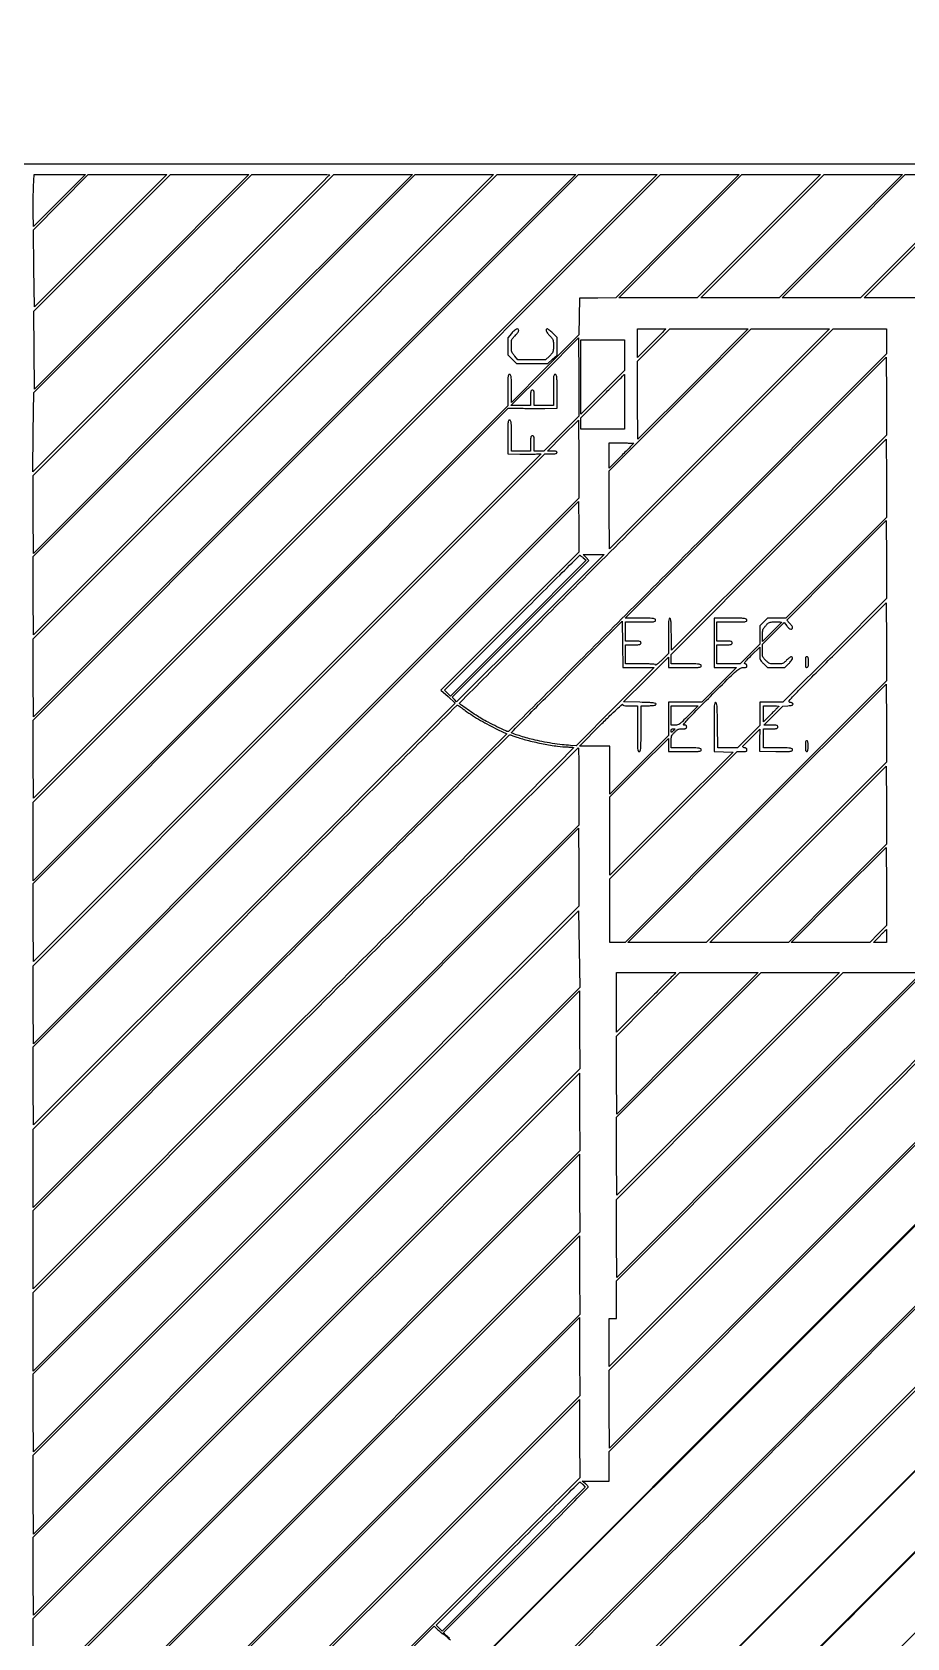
# Model space of a CAD drawing. Extents: x 0 to 1066, y 0 to 761.
# Drawn here: x 577.4 to 658.5, y 612.6 to 761.4 of the extents above; entities that cross this region are included whole.
import ezdxf

# ---------------------------------------------------------------- set-up
doc = ezdxf.new("R2010")
doc.units = 0
doc.header["$MEASUREMENT"] = 0

msp = doc.modelspace()

# ---------------------------------------------------------------- linework, layer by layer
for points in [[(618.832682, 610.532665, -0.000001), (610.902827, 602.586282, -0.000162)], [(183.390323, 95.266879, 0.000001), (192.989143, 95.254457, 0.000118)], [(624.844371, 608.643326, -0.000011), (633.372584, 617.213978, -0.000438), (643.588757, 627.462555, -0.000177), (657.557435, 641.441135), (690.378218, 674.262), (694.016024, 674.262), (697.65383, 674.262), (659.372504, 635.980604), (621.091178, 597.699208)], [(616.0586, 612.579707, -0.04187), (615.713392, 612.890456), (615.514096, 613.102597), (622.215248, 619.804147, 0.000695), (624.784626, 622.380829, 0.001146), (626.947937, 624.566321, 0.000075), (628.888051, 626.535926, 0.196914), (628.9164, 626.605117, 0.154274), (628.900138, 626.656567, 0.025906), (628.835633, 626.738986, 0.026246), (628.746726, 626.830978, 0.020631), (628.64145, 626.92123), (628.3665, 627.137924), (629.61435, 627.138862), (630.8622, 627.1398), (630.8622, 628.51449), (630.8622, 629.889179), (653.04849, 652.07559), (675.234779, 674.262), (678.914926, 674.262), (682.595072, 674.262), (650.778524, 642.445452), (618.961976, 610.628904)], [(586.022637, 585.049737), (614.65808, 613.685274), (615.001292, 613.348437, 0.010476), (615.1384, 613.219403, 0.014712), (615.266413, 613.110546, 0.010913), (615.376112, 613.026553, 0.159233), (615.421875, 613.0116, -0.144246), (615.465553, 612.998731, -0.015914), (615.552254, 612.938796, -0.018367), (615.65268, 612.858674, -0.01388), (615.757072, 612.763756, 0.029728), (616.17561, 612.406753, 0.006057)]]:
    msp.add_lwpolyline(points, format="xyb")
for points in [[(409.06215, 749.15415), (40.8618, 749.132981), (40.8618, 380.65769), (40.8618, 12.1824), (501.2973, 12.1824), (961.7328, 12.1824), (961.7328, 380.646631), (961.7328, 749.110861), (961.41555, 749.1633, 0.040886), (961.153339, 749.184871, 0.000002), (934.190609, 749.194398, 0.000089), (904.448031, 749.199508, 0.000054), (869.1804, 749.195529, -0.000029), (813.61687, 749.186499, -0.000004), (696.10453, 749.175037, -0.000004), (556.774728, 749.163736, -0.000004)], [(604.9746, 748.181152, -0.198789), (604.968415, 748.16621, -0.000001), (600.933863, 744.127847, -0.000121), (596.493496, 739.685444, -0.000072), (591.218899, 734.412502), (577.463199, 720.6651), (577.501498, 724.332866), (577.539797, 728.000632), (587.640416, 738.101516), (597.741035, 748.2024), (601.357817, 748.2024, -0.00055), (602.744675, 748.200873, -0.000918), (603.91217, 748.196159, -0.000034), (604.965908, 748.189896, -0.412454)], [(637.20889, 742.49359), (631.500551, 736.784781), (629.806625, 736.76194), (628.1127, 736.7391), (628.089859, 735.044981), (628.067018, 733.350861), (624.938509, 730.223209), (621.81, 727.095557), (621.81, 728.385279, 0.002176), (621.806454, 729.200202, 0.030445), (621.786075, 729.492635, 0.11786), (621.735465, 729.625048, 0.247654), (621.6408, 729.675, 0.265593), (621.545208, 729.62037, 0.104624), (621.495202, 729.471424, 0.027003), (621.47505, 729.143782, 0.001859), (621.4716, 728.215589), (621.4716, 726.756178), (599.4756, 704.7603), (577.4796, 682.764422), (577.4796, 686.402115), (577.4796, 690.039808), (606.560804, 719.121104), (635.642008, 748.2024), (639.279619, 748.2024), (642.91723, 748.2024)], [(579.932443, 745.790565), (577.5219, 743.37873), (577.495061, 744.669615, -0.00502), (577.488872, 745.245435, -0.003267), (577.492748, 745.910582, -0.003285), (577.505037, 746.559604, -0.006249), (577.524877, 747.08145), (577.581533, 748.2024), (579.96226, 748.2024), (582.342987, 748.2024)], [(656.5806, 732.741826), (656.5806, 731.578653), (639.089627, 714.087526, -0.00025), (632.376153, 707.380712, -0.000416), (626.70917, 701.734418, -0.00001), (621.570726, 696.623445, -0.198211), (621.505184, 696.5964, -0.110342), (621.296247, 696.643078, -0.003216), (620.474074, 697.036207, -0.007242), (619.654429, 697.449404, -0.014291), (619.0182, 697.805285, -0.010759), (618.531436, 698.110527, -0.004637), (617.895324, 698.537257, -0.003901), (617.288614, 698.959462, -0.02447), (616.991446, 699.192339, -0.434769), (616.990387, 699.221005, -0.000004), (622.057572, 704.309482, -0.000325), (627.646101, 709.914105, -0.000195), (634.29211, 716.565404), (651.631427, 733.905), (654.106014, 733.905), (656.5806, 733.905)], [(621.83115, 733.487407), (621.4716, 733.069898), (621.4716, 732.278719), (621.4716, 731.487539), (621.876356, 731.08887), (622.281112, 730.6902), (623.74118, 730.6902), (625.201249, 730.6902), (625.620624, 731.082477), (626.04, 731.474754), (626.04, 732.291207), (626.04, 733.107661), (625.635244, 733.50633, 0.011793), (625.472712, 733.659036, 0.016221), (625.319175, 733.787891, 0.012879), (625.187305, 733.886077, 0.154785), (625.127644, 733.905, 0.320489), (625.04206, 733.843863, 0.173121), (625.043777, 733.707996, 0.075325), (625.158715, 733.500493, 0.035288), (625.3632, 733.2705, -0.019799), (625.56938, 733.052573, -0.09256), (625.656862, 732.904462, -0.076385), (625.69321, 732.721824, -0.010995), (625.7016, 732.340345, -0.011256), (625.692919, 731.954767, -0.079601), (625.655101, 731.771867, -0.091224), (625.563455, 731.620595, -0.017033), (625.338848, 731.384614), (624.976096, 731.0286), (623.69574, 731.0286), (622.415385, 731.0286), (622.112692, 731.382228, -0.022152), (621.936158, 731.607985, -0.078318), (621.854204, 731.772142, -0.064746), (621.818869, 731.969229, -0.012024), (621.81, 732.337959, -0.010894), (621.818353, 732.721283, -0.076279), (621.854644, 732.904221, -0.092748), (621.942084, 733.052412, -0.019819), (622.1484, 733.2705, 0.021127), (622.277949, 733.40816, 0.025292), (622.387395, 733.548531, 0.025286), (622.466151, 733.673844, 0.128331), (622.4868, 733.752969, 0.246296), (622.425734, 733.869417, 0.252595), (622.29641, 733.8837, 0.089662), (622.086662, 733.75112, 0.029338)], [(636.1074, 733.882826, -0.196833), (636.101093, 733.867426, -0.000097), (635.722206, 733.482573, -0.001306), (635.298878, 733.054988, -0.000793), (634.7961, 732.5514), (633.4848, 731.242147), (633.4848, 732.573574), (633.4848, 733.905), (634.7961, 733.905, -0.001584), (635.298918, 733.903407, -0.002643), (635.722206, 733.898486, -0.000281), (636.098477, 733.891912, -0.408941)], [(626.443587, 724.198868), (624.814927, 722.5686), (624.369964, 722.5686), (623.925, 722.5686), (623.925, 723.2877, 0.004884), (623.920757, 723.722045, 0.052938), (623.898874, 723.895763, 0.1727), (623.847295, 723.975683, 0.165398), (623.7558, 724.0068, 0.165398), (623.664305, 723.975683, 0.1727), (623.612726, 723.895763, 0.052938), (623.590843, 723.722045, 0.004884), (623.5866, 723.2877), (623.5866, 722.5686), (622.6983, 722.5686), (621.81, 722.5686), (621.81, 724.0068, 0.001893), (621.806539, 724.920833, 0.027391), (621.786362, 725.244075, 0.106183), (621.736276, 725.390932, 0.263491), (621.6408, 725.445, 0.275511), (621.544631, 725.387656, 0.097241), (621.495036, 725.228212, 0.025225), (621.475002, 724.87865, 0.001703), (621.4716, 723.8799), (621.4716, 722.3148), (622.59255, 722.303883, 0.001697), (623.052728, 722.300963, 0.001747), (623.508477, 722.30121, 0.001688), (623.903589, 722.304139, 0.007434), (624.1365, 722.310116), (624.5595, 722.327267), (601.0407, 698.802147), (577.5219, 675.277027), (577.499826, 678.892779), (577.477752, 682.508531), (599.495826, 704.530245), (621.5139, 726.551958), (622.656, 726.542169, 0.001095), (623.174459, 726.538861, 0.000652), (623.791887, 726.537079, 0.000652), (624.407306, 726.536909, 0.001128), (624.91905, 726.53859), (626.04, 726.5448), (626.04, 728.1099, 0.001703), (626.036598, 729.10865, 0.025225), (626.016564, 729.458212, 0.097241), (625.966969, 729.617656, 0.275511), (625.8708, 729.675, 0.263491), (625.775324, 729.620932, 0.106183), (625.725238, 729.474075, 0.027391), (625.705061, 729.150833, 0.001893), (625.7016, 728.2368), (625.7016, 726.7986), (624.8133, 726.7986), (623.925, 726.7986), (623.925, 727.5177, 0.004884), (623.920757, 727.952045, 0.052938), (623.898874, 728.125762, 0.1727), (623.847295, 728.205683, 0.165398), (623.7558, 728.2368, 0.165398), (623.664305, 728.205683, 0.1727), (623.612726, 728.125762, 0.052938), (623.590843, 727.952045, 0.004884), (623.5866, 727.5177), (623.5866, 726.7986), (622.677579, 726.7986), (621.768557, 726.7986), (624.898329, 729.929258), (628.0281, 733.059917), (628.050173, 729.444526), (628.072246, 725.829135)], [(646.619874, 714.088234), (636.6573, 704.125253), (636.634198, 705.606027, 0.002697), (636.617253, 706.413015, 0.018317), (636.592133, 706.811088, 0.034001), (636.554612, 707.032826, 0.346775), (636.486148, 707.0868, 0.356891), (636.417449, 707.030607, 0.030791), (636.38397, 706.7896, 0.016794), (636.365386, 706.356494, 0.002324), (636.3612, 705.455981), (636.3612, 703.825162), (635.769, 703.2375, -0.008276), (635.541713, 703.019302, -0.015769), (635.350759, 702.852861, -0.013912), (635.203961, 702.739504, -0.613288), (635.1768, 702.753319, 0.373754), (635.130957, 702.806079, 0.016523), (634.870349, 702.834082, 0.01499), (634.463381, 702.852008, 0.003511), (633.7809, 702.8568), (632.385, 702.8568), (632.385, 703.7451), (632.385, 704.6334), (633.1041, 704.6334, 0.004884), (633.538445, 704.637643, 0.052938), (633.712162, 704.659526, 0.1727), (633.792083, 704.711105, 0.165398), (633.8232, 704.8026, 0.165398), (633.792083, 704.894095, 0.1727), (633.712162, 704.945674, 0.052938), (633.538445, 704.967557, 0.004884), (633.1041, 704.9718), (632.385, 704.9718), (632.385, 705.8601), (632.385, 706.7484), (633.7809, 706.7484, 0.001966), (634.666696, 706.751883, 0.028197), (634.981162, 706.772114, 0.109374), (635.123873, 706.822356, 0.259183), (635.1768, 706.9176, 0.261345), (635.123303, 707.012959, 0.107773), (634.978533, 707.063124, 0.02779), (634.659701, 707.083328, 0.001929), (633.759861, 707.0868), (632.342922, 707.0868), (644.440611, 719.184741), (656.5383, 731.282681), (656.560374, 727.666948), (656.582447, 724.051215)], [(632.3004, 727.137), (632.3004, 724.599), (630.27, 724.599), (628.2396, 724.599), (628.2396, 725.127102), (628.2396, 725.655205), (630.248189, 727.665102, -0.000509), (631.019912, 728.435759, -0.000841), (631.673162, 729.084593, -0.00004), (632.263364, 729.66874, -0.197552), (632.278589, 729.675, -0.411614), (632.287555, 729.666113, -0.000073), (632.293993, 728.929463, -0.001343), (632.298833, 728.110198, -0.000805)], [(602.797074, 692.938344), (577.5219, 667.663035), (577.499826, 671.278787), (577.477752, 674.89454), (601.18777, 698.60467), (624.897787, 722.3148), (625.468893, 722.3148, 0.008912), (625.762381, 722.320031, 0.045782), (625.923666, 722.34065, 0.105891), (626.008888, 722.379697, 0.236823), (626.04, 722.4417, 0.205691), (626.014153, 722.501871, 0.120705), (625.944981, 722.541394, 0.056705), (625.816556, 722.562854, 0.013071), (625.596783, 722.5686), (625.153567, 722.5686), (626.590833, 724.007764), (628.0281, 725.446928), (628.050174, 721.830291), (628.072248, 718.213653)], [(651.907659, 711.762157), (647.232872, 707.0868), (646.389788, 707.0868), (645.546704, 707.0868), (645.183952, 706.730786), (644.8212, 706.374771), (644.8212, 705.526617), (644.8212, 704.678463), (643.913193, 703.767631), (643.005186, 702.8568), (641.925093, 702.8568), (640.845, 702.8568), (640.845, 703.7451), (640.845, 704.6334), (641.5641, 704.6334, 0.004884), (641.998445, 704.637643, 0.052938), (642.172163, 704.659526, 0.1727), (642.252083, 704.711105, 0.165398), (642.2832, 704.8026, 0.165398), (642.252083, 704.894095, 0.1727), (642.172163, 704.945674, 0.052938), (641.998445, 704.967557, 0.004884), (641.5641, 704.9718), (640.845, 704.9718), (640.845, 705.8601), (640.845, 706.7484), (642.2409, 706.7484, 0.001966), (643.126696, 706.751883, 0.028197), (643.441163, 706.772114, 0.109374), (643.583873, 706.822356, 0.259183), (643.6368, 706.9176, 0.271649), (643.580524, 707.013538, 0.100119), (643.4253, 707.0633, 0.025908), (643.08451, 707.08338, 0.001762), (642.114, 707.0868), (640.5912, 707.0868), (640.5912, 704.8026), (640.5912, 702.5184), (641.626715, 702.5184), (642.66223, 702.5184), (641.0565, 700.911), (639.45077, 699.3036), (637.905985, 699.3036), (636.3612, 699.3036), (636.3612, 697.759154), (636.3612, 696.214709), (633.654, 693.5085), (630.9468, 690.802291), (630.9468, 693.022546), (630.9468, 695.2428), (629.530425, 695.2428), (628.11405, 695.2428), (630.101475, 697.232541, -0.002871), (630.943392, 698.065814, -0.007175), (631.570394, 698.661925, -0.003117), (632.062762, 699.111106, -0.57737), (632.116253, 699.093741, 0.220083), (632.164009, 699.02999, 0.07828), (632.274049, 698.991267, 0.037854), (632.468127, 698.970527, 0.007696), (632.814203, 698.9652), (633.4848, 698.9652), (633.4848, 696.8502, 0.001183), (633.488031, 695.484271, 0.018777), (633.507642, 695.020725, 0.067785), (633.554909, 694.804474, 0.314889), (633.654, 694.7352, 0.314696), (633.753073, 694.80441, 0.067929), (633.800355, 695.020297, 0.018807), (633.819968, 695.483134, 0.001185), (633.8232, 696.846779), (633.8232, 698.958357), (634.52115, 698.982929, 0.007195), (634.880906, 699.00078, 0.037452), (635.07753, 699.028256, 0.08315), (635.183057, 699.070359, 0.262078), (635.2191, 699.1344, 0.343018), (635.16442, 699.204726, 0.034237), (634.940477, 699.245612, 0.018327), (634.537389, 699.276098, 0.002674), (633.716562, 699.3036), (632.214025, 699.3459), (634.287612, 701.417952), (636.3612, 703.490005), (636.3612, 703.004202), (636.3612, 702.5184), (637.884, 702.5184, 0.001762), (638.85451, 702.52182, 0.025908), (639.1953, 702.5419, 0.100119), (639.350524, 702.591662, 0.271649), (639.4068, 702.6876, 0.259183), (639.353873, 702.782844, 0.109374), (639.211163, 702.833086, 0.028197), (638.896696, 702.853317, 0.001966), (638.0109, 702.8568), (636.615, 702.8568), (636.615, 703.300816), (636.615, 703.744832), (646.57665, 713.70678), (656.5383, 723.668728), (656.560374, 720.053121), (656.582447, 716.437514)], [(633.1464, 723.307675, -0.196526), (633.140075, 723.292203, -0.00013), (632.810908, 722.957106, -0.001507), (632.442198, 722.584203, -0.000917), (632.0043, 722.1456), (630.8622, 721.005851), (630.8622, 722.167925), (630.8622, 723.33), (632.0043, 723.33, -0.001832), (632.442238, 723.328396, -0.003055), (632.810908, 723.323442, -0.000376), (633.137452, 723.316813, -0.408062)], [(651.780752, 704.10585), (646.979057, 699.3036), (645.900128, 699.3036), (644.8212, 699.3036), (644.8212, 698.226172), (644.8212, 697.148743), (643.78612, 696.111172), (642.751039, 695.0736), (641.841797, 695.0736), (640.932556, 695.0736), (640.909928, 697.166332, 0.001505), (640.892562, 698.422573, 0.015865), (640.867637, 698.935434, 0.037243), (640.825676, 699.204434, 0.296131), (640.73925, 699.287536, 0.402186), (640.652865, 699.231579, 0.041469), (640.613456, 698.967852, 0.015136), (640.594644, 698.433241, 0.001226), (640.5912, 697.028465), (640.5912, 694.740924), (641.480039, 694.716912), (642.368878, 694.6929), (636.657839, 688.982635), (630.9468, 683.27237), (630.9468, 686.910431), (630.9468, 690.548491), (633.654, 693.2547), (636.3612, 695.960909), (636.3612, 695.348054), (636.3612, 694.7352), (637.884, 694.7352, 0.001762), (638.85451, 694.73862, 0.025908), (639.1953, 694.7587, 0.100119), (639.350524, 694.808462, 0.271649), (639.4068, 694.9044, 0.259183), (639.353873, 694.999644, 0.109374), (639.211163, 695.049886, 0.028197), (638.896696, 695.070117, 0.001966), (638.0109, 695.0736), (636.615, 695.0736), (636.615, 695.641083, -0.01265), (636.623861, 695.991263, -0.072237), (636.659782, 696.173305, -0.086524), (636.743598, 696.322565, -0.022308), (636.928269, 696.529383, -0.021096), (637.116587, 696.706627, -0.073455), (637.257175, 696.796004, -0.078622), (637.412446, 696.837762, -0.026455), (637.647369, 696.8502, 0.01244), (637.873699, 696.855832, 0.086528), (637.981321, 696.880168, 0.189327), (638.034071, 696.931239, 0.107243), (638.0532, 697.0194, 0.078253), (638.040453, 697.10035, 0.158455), (638.003032, 697.152035, 0.121134), (637.934183, 697.180234, 0.036927), (637.821054, 697.1886, -0.621723), (637.777961, 697.275946, -0.021384), (638.093518, 697.652937, -0.010226), (638.743896, 698.337034, -0.001155), (640.2528, 699.8535, -0.000881), (642.025448, 701.620583, -0.014925), (642.627799, 702.18423, -0.049009), (642.980879, 702.438665, -0.132387), (643.276746, 702.5184, 0.015747), (643.470182, 702.524493, 0.090963), (643.569022, 702.549143, 0.181179), (643.618777, 702.59879, 0.107416), (643.6368, 702.681716, 0.087917), (643.624667, 702.750184, 0.0964), (643.589857, 702.807866, 0.093352), (643.534883, 702.849611, 0.077028), (643.464669, 702.872066, -0.420739), (643.424275, 702.928827, -0.117353), (643.472898, 703.040197, -0.031493), (643.652256, 703.249607, -0.004315), (644.056869, 703.658736), (644.8212, 704.418372), (644.8212, 703.831138, 0.012079), (644.830219, 703.457857, 0.077717), (644.868237, 703.273563, 0.087316), (644.959332, 703.119064, 0.017273), (645.177214, 702.881152), (645.533229, 702.5184), (646.344, 702.5184), (647.154771, 702.5184), (647.510786, 702.881152, 0.029491), (647.728683, 703.13107, 0.074425), (647.846088, 703.3412, 0.185435), (647.845326, 703.473328, 0.308878), (647.757069, 703.5336, 0.146835), (647.696415, 703.515395, 0.018064), (647.582506, 703.434195, 0.020113), (647.451463, 703.324792, 0.015361), (647.3169, 703.1952, -0.020102), (647.0967, 702.987122, -0.095222), (646.947385, 702.90023, -0.074795), (646.760357, 702.864678, -0.009634), (646.351548, 702.8568, -0.009804), (645.950271, 702.864669, -0.069494), (645.759018, 702.899072, -0.091458), (645.607181, 702.981855, -0.022987), (645.395817, 703.170069, -0.022144), (645.203016, 703.375778, -0.092781), (645.118595, 703.521963, -0.073854), (645.08324, 703.704578, -0.010949), (645.075, 704.080842), (645.075, 704.678345), (646.079382, 705.68011), (647.083764, 706.681875), (647.327232, 706.37674, 0.046305), (647.514967, 706.181579, 0.105911), (647.693128, 706.083969, 0.239935), (647.812443, 706.105778, 0.23389), (647.8668, 706.215622, 0.115833), (647.849533, 706.289158, 0.027178), (647.786755, 706.399924, 0.026578), (647.698611, 706.522583, 0.023386), (647.594306, 706.640787), (647.321812, 706.92193), (651.930056, 711.530786), (656.5383, 716.139641), (656.560374, 712.52387), (656.582447, 708.908099)], [(628.473555, 712.689274), (628.74981, 712.4589), (622.45302, 706.163627), (616.15623, 699.868355), (615.881493, 700.143092), (615.606756, 700.417828), (621.859514, 706.671014, -0.000336), (624.26012, 709.068565, -0.000557), (626.288012, 711.086658, -0.000017), (628.124989, 712.910567, -0.211908), (628.154786, 712.921924, -0.139446), (628.181686, 712.912693, -0.005696), (628.265961, 712.852644, -0.009559), (628.364622, 712.777706, -0.006594)], [(644.462684, 689.173784), (632.342921, 677.0538), (631.644861, 677.0538), (630.9468, 677.0538), (630.9468, 679.993425), (630.9468, 682.93305), (636.847423, 688.834125), (642.748047, 694.7352), (643.192423, 694.7352, 0.01082), (643.440966, 694.740579, 0.077644), (643.558286, 694.764148, 0.183717), (643.615498, 694.813986, 0.12332), (643.6368, 694.89904, 0.095998), (643.621728, 694.976818, 0.138254), (643.579117, 695.031996, 0.099711), (643.50205, 695.068247, 0.034494), (643.380308, 695.08939, -0.171228), (643.275745, 695.138892, -0.36212), (643.267839, 695.222208, -0.045441), (643.414119, 695.399058, -0.002014), (643.977548, 695.9619), (644.83128, 696.8079), (644.811122, 695.7927), (644.790965, 694.7775), (646.328882, 694.754442, 0.001661), (647.320309, 694.742872, 0.026085), (647.658405, 694.757694, 0.105833), (647.81068, 694.805944, 0.269521), (647.8668, 694.902492, 0.250791), (647.815293, 694.998722, 0.116057), (647.678337, 695.049776, 0.029425), (647.374746, 695.07012, 0.002019), (646.5132, 695.0736), (645.1596, 695.0736), (645.1596, 695.9619), (645.1596, 696.8502), (645.8364, 696.8502, 0.005351), (646.242578, 696.854547, 0.055952), (646.40745, 696.876638, 0.176663), (646.48366, 696.928184, 0.157888), (646.5132, 697.0194, 0.153798), (646.484513, 697.110457, 0.178685), (646.410283, 697.161979, 0.057705), (646.250156, 697.184191, 0.005637), (645.859062, 697.1886), (645.204923, 697.1886), (646.086465, 698.073153), (646.968008, 698.957705), (647.438554, 698.982603, 0.013128), (647.667285, 699.000737, 0.051717), (647.805376, 699.029985, 0.103208), (647.881585, 699.073392, 0.215067), (647.9091, 699.1344, 0.169153), (647.889572, 699.190472, 0.1029), (647.835123, 699.235911, 0.068455), (647.74501, 699.269181, 0.030492), (647.619726, 699.288886, -0.585239), (647.55952, 699.424885, -0.026929), (647.964796, 699.9099, -0.008403), (648.90393, 700.884783, -0.000451), (651.934326, 703.921057), (656.5383, 708.525641), (656.560374, 704.909705), (656.582447, 701.293768)], [(633.591609, 702.5184), (635.049162, 702.5184), (631.428188, 698.896691), (627.807214, 695.274982), (627.283157, 695.30323, -0.01622), (626.516969, 695.369507, -0.009079), (625.590258, 695.497156, -0.008998), (624.64535, 695.662309, -0.013067), (623.818741, 695.844694, -0.008043), (623.166378, 696.017804, -0.008338), (622.527774, 696.209862, -0.004953), (621.968159, 696.394521, -0.099366), (621.813655, 696.484367, -0.429906), (621.81267, 696.513357, -0.000049), (623.301214, 698.023564, -0.001105), (624.957289, 699.696, -0.000662), (626.931955, 701.676129), (632.0889, 706.833668), (632.111478, 704.676034), (632.134057, 702.5184)], [(646.8516, 706.725738, -0.195845), (646.845236, 706.710114, -0.000219), (646.590662, 706.449684, -0.001961), (646.303878, 706.15885, -0.001198), (645.9633, 705.8178), (645.075, 704.932523), (645.075, 705.486834, -0.014476), (645.084659, 705.820403, -0.06607), (645.121192, 706.010519, -0.074902), (645.20398, 706.172966, -0.021778), (645.377692, 706.394772, -0.019196), (645.580585, 706.61417, -0.102157), (645.716269, 706.703546, -0.084163), (645.887764, 706.740266, -0.010751), (646.265992, 706.7484, -0.003627), (646.490541, 706.746771, -0.006043), (646.679578, 706.741743, -0.001464), (646.842791, 706.734949, -0.401229)], [(649.0512, 703.026, 0.007882), (649.055815, 702.733243, 0.065356), (649.077212, 702.602367, 0.199134), (649.123284, 702.546053, 0.172228), (649.19925, 702.534505, 0.148569), (649.272631, 702.573198, 0.125148), (649.318084, 702.648754, 0.060887), (649.341313, 702.783302, 0.012333), (649.3473, 703.026, 0.012333), (649.341313, 703.268698, 0.060887), (649.318084, 703.403246, 0.125148), (649.272631, 703.478802, 0.148569), (649.19925, 703.517495, 0.172228), (649.123284, 703.505947, 0.199134), (649.077212, 703.449633, 0.065356), (649.055815, 703.318757, 0.007882)], [(617.523426, 698.5506, 0.012681), (618.217455, 698.075575, 0.011374), (618.959992, 697.618172, 0.011174), (619.73674, 697.186737, 0.011112), (620.533424, 696.789599), (621.392577, 696.3849), (599.436089, 674.431261), (577.4796, 652.477622), (577.4796, 656.115293), (577.4796, 659.752964), (597.127882, 679.401382, -0.000067), (604.664, 686.935533, -0.000112), (611.012734, 693.278077, -0.000001), (616.784497, 699.041623, -0.198727), (616.804258, 699.0498, -0.152282), (616.824397, 699.043521, -0.000574), (617.027103, 698.90316, -0.002893), (617.256474, 698.741971, -0.001805)], [(638.2224, 698.0769, -0.003805), (637.662942, 697.524011, -0.038185), (637.410914, 697.313641, -0.088623), (637.214114, 697.220406, -0.06651), (636.976062, 697.1886), (636.615, 697.1886), (636.615, 698.0769), (636.615, 698.9652), (637.861338, 698.9652), (639.107677, 698.9652)], [(646.5978, 698.942182, -0.195122), (646.591398, 698.926401, -0.000342), (646.386564, 698.715788, -0.002452), (646.154397, 698.479722, -0.001506), (645.8787, 698.2038), (645.1596, 697.488436), (645.1596, 698.226818), (645.1596, 698.9652), (645.8787, 698.9652, -0.003), (646.154437, 698.963546, -0.005), (646.386564, 698.958439, -0.001004), (646.588754, 698.95156, -0.403704)], [(636.9534, 696.821012, -0.180624), (636.946866, 696.803514, -0.008331), (636.903698, 696.755418, -0.012942), (636.84903, 696.699489, -0.008839), (636.7842, 696.6387, -0.007247), (636.672745, 696.540735, -0.222937), (636.638015, 696.531203, -0.349021), (636.618251, 696.55336, -0.014191), (636.615, 696.667888, -0.061622), (636.625131, 696.749777, -0.126147), (636.655779, 696.806261, -0.133516), (636.708431, 696.839068, -0.07307), (636.7842, 696.8502, -0.016222), (636.849062, 696.848095, -0.026491), (636.903698, 696.841626, -0.024733), (636.944699, 696.832445, -0.337243)], [(622.3176, 696.076795, 0.023976), (623.395964, 695.754296, 0.012631), (624.761379, 695.452698, 0.012369), (626.094728, 695.227393, 0.035161), (627.03405, 695.159297, -0.011273), (627.236772, 695.154305, -0.018604), (627.40748, 695.139868, -0.013067), (627.54163, 695.119908, -0.364166), (627.5628, 695.094696, -0.198582), (627.544347, 695.050068, -0.000002), (620.20683, 687.693908, -0.000198), (612.123306, 679.596329, -0.000119), (602.5212, 669.9897), (577.4796, 644.948207), (577.4796, 648.585893), (577.4796, 652.223579), (599.53905, 674.283706, -0.00023), (609.726074, 684.461658, -0.000779), (616.392324, 691.095125, -0.000043), (621.608805, 696.268899, -0.300437), (621.7254, 696.292229, 0.00809), (621.800773, 696.26299, 0.001242), (621.951705, 696.207658, 0.001387), (622.130151, 696.143302, 0.001204)], [(628.0704, 691.499197), (628.0704, 687.924794), (602.775, 662.6295), (577.4796, 637.334206), (577.4796, 640.9719), (577.4796, 644.609594), (602.711497, 669.841597, -0.000118), (612.391136, 679.516713, -0.000196), (620.550178, 687.661699, -0.000002), (627.962268, 695.055147, -0.198584), (628.006897, 695.0736, -0.408657), (628.032909, 695.048078, -0.000311), (628.051746, 694.023619, -0.002776), (628.065837, 692.869801, -0.001665)], [(649.0512, 695.2428, 0.010614), (649.056653, 694.985959, 0.050675), (649.077638, 694.84095, 0.113455), (649.116932, 694.76377, 0.222027), (649.1781, 694.7352, 0.222027), (649.239268, 694.76377, 0.113455), (649.278563, 694.84095, 0.050675), (649.299547, 694.985959, 0.010614), (649.305, 695.2428, 0.010614), (649.299547, 695.499641, 0.050675), (649.278563, 695.64465, 0.113455), (649.239268, 695.72183, 0.222027), (649.1781, 695.7504, 0.222027), (649.116932, 695.72183, 0.113455), (649.077638, 695.64465, 0.050675), (649.056653, 695.499641, 0.010614)], [(656.5806, 677.646), (656.5806, 677.0538), (655.969519, 677.0538), (655.358438, 677.0538), (655.9461, 677.646, -0.001865), (656.173084, 677.873037, -0.003019), (656.368016, 678.064241, -0.000516), (656.541232, 678.231759, -0.194302), (656.557181, 678.2382, -0.400909), (656.566696, 678.22911, -0.001528), (656.573721, 678.064241, -0.006175), (656.578917, 677.873076, -0.003706)], [(657.299686, 641.438267), (624.4749, 608.614534), (623.3751, 608.901944, -0.00946), (622.418957, 609.171236, -0.01368), (621.585912, 609.44805, -0.014002), (620.784099, 609.764753, -0.01065), (619.923607, 610.154691), (619.010114, 610.59233), (650.844865, 642.427165), (682.679616, 674.262), (686.402044, 674.262), (690.124473, 674.262)], [(675.65787, 629.508501), (630.9045, 584.755002), (630.881968, 586.997001), (630.859436, 589.239), (629.617522, 589.239), (628.375609, 589.239), (628.66276, 589.535265, 0.01466), (628.805153, 589.691068, 0.070205), (628.870056, 589.792112, 0.148158), (628.880513, 589.868184, 0.158258), (628.846456, 589.934984, -0.413464), (628.846301, 590.056573, -0.000025), (637.373382, 598.626531, -0.000516), (649.229486, 610.516475, -0.000098), (670.854719, 632.150219), (712.966436, 674.262), (716.688838, 674.262), (720.41124, 674.262)], [(667.3248, 674.240776, -0.198762), (667.31862, 674.225845), (661.969356, 668.870386, -0.000091), (656.084269, 662.980638, -0.000055), (649.0935, 655.9884), (630.8622, 637.757247), (630.8622, 639.977924), (630.8622, 642.1986), (631.2006, 642.1986), (631.539, 642.1986), (631.539, 643.953956), (631.539, 645.709313), (645.815156, 659.985656), (660.091312, 674.262), (663.708056, 674.262, -0.00055), (665.094899, 674.260475, -0.000917), (666.262381, 674.255766, -0.000034), (667.316118, 674.249511, -0.412456)], [(637.038, 674.240362, -0.197918), (637.031762, 674.22522, -0.000021), (636.230334, 673.417701, -0.000611), (635.342758, 672.525639, -0.000369), (634.2885, 671.4702), (631.539, 668.721676), (631.539, 671.491838), (631.539, 674.262), (634.2885, 674.262, -0.000737), (635.342798, 674.260445, -0.00123), (636.230334, 674.255644, -0.000061), (637.029174, 674.24926, -0.411839)], [(593.948756, 615.987082), (559.740664, 581.77899), (558.436982, 582.406948, 0.007715), (557.846703, 582.680135, 0.00482), (557.147541, 582.982672, 0.004836), (556.452663, 583.267553, 0.008767), (555.878096, 583.485048), (554.622893, 583.935191), (556.258796, 585.575082, -0.002473), (557.281813, 586.590499, -0.020141), (557.770173, 587.033244, -0.038431), (558.161649, 587.312337, -0.024232), (558.6561, 587.578661, 0.027665), (560.245511, 588.448884, 0.014436), (562.128613, 589.696454, 0.014303), (563.894816, 591.018598, 0.035647), (565.082599, 592.108517), (565.333297, 592.373836), (564.764978, 592.942155), (564.196659, 593.510475), (596.154679, 625.468609), (628.1127, 657.426743), (628.134774, 653.810958), (628.156848, 650.195174)], [(596.157757, 610.582057), (564.158667, 578.582883), (563.860783, 578.867136, 0.027803), (563.347894, 579.304774, 0.006074), (562.415386, 579.99712, 0.006673), (561.433271, 580.688172, 0.015448), (560.6738, 581.173815), (559.856599, 581.661482), (593.984649, 615.755703), (628.1127, 649.849925), (628.134774, 646.215578), (628.156848, 642.581231)], [(628.431228, 626.822142), (628.654512, 626.589084), (622.025062, 619.906092), (615.395612, 613.2231), (615.113971, 613.498762), (614.832329, 613.774425), (621.472312, 620.414812, -0.000337), (624.021769, 622.960986, -0.00056), (626.175849, 625.104586, -0.000018), (628.126635, 627.041401, -0.197969), (628.16012, 627.0552, -0.169028), (628.188486, 627.045329, -0.010073), (628.259485, 626.986739, -0.014229), (628.342209, 626.911428, -0.009958)]]:
    msp.add_lwpolyline(points, format="xyb", close=True)
for points in [[(598.841037, 726.883107), (577.5219, 705.563815), (577.499826, 709.179558), (577.477752, 712.795301), (595.181151, 730.498851), (612.884549, 748.2024), (616.522361, 748.2024), (620.160174, 748.2024)], [(602.648047, 723.076117), (577.5219, 697.949834), (577.499826, 701.565581), (577.477752, 705.181328), (598.988164, 726.691864), (620.498575, 748.2024), (624.136384, 748.2024), (627.774193, 748.2024)], [(606.412754, 719.311424), (577.5219, 690.420448), (577.499826, 694.036197), (577.477752, 697.651947), (602.752873, 722.927173), (628.027994, 748.2024), (631.6658, 748.2024), (635.303607, 748.2024)], [(595.076324, 730.647794), (577.5219, 713.093188), (577.499826, 716.708924), (577.477753, 720.324661), (591.41643, 734.26353), (605.355108, 748.2024), (608.992927, 748.2024), (612.630747, 748.2024)], [(583.739781, 742.068546), (577.6065, 735.934692), (577.5642, 739.509396), (577.5219, 743.0841), (580.05938, 745.64325), (582.59686, 748.2024), (586.234961, 748.2024), (589.873062, 748.2024)], [(587.546865, 738.261735), (577.6065, 728.321071), (577.584426, 731.936752), (577.562353, 735.552432), (583.886915, 741.877416), (590.211477, 748.2024), (593.849353, 748.2024), (597.48723, 748.2024)], [(644.7366, 742.4919), (639.02657, 736.7814), (635.38877, 736.7814), (631.75097, 736.7814), (637.461, 742.4919), (643.17103, 748.2024), (646.80883, 748.2024), (650.44663, 748.2024)], [(652.3506, 742.4919), (646.64057, 736.7814), (643.00277, 736.7814), (639.36497, 736.7814), (645.075, 742.4919), (650.78503, 748.2024), (654.42283, 748.2024), (658.06063, 748.2024)], [(659.88, 742.4919), (654.16997, 736.7814), (650.53217, 736.7814), (646.89437, 736.7814), (652.6044, 742.4919), (658.31443, 748.2024), (661.95223, 748.2024), (665.59003, 748.2024)], [(667.494, 742.4919), (661.78397, 736.7814), (658.14617, 736.7814), (654.50837, 736.7814), (660.2184, 742.4919), (665.92843, 748.2024), (669.56623, 748.2024), (673.20403, 748.2024)], [(641.098668, 723.710539), (630.9045, 713.516078), (630.882426, 717.131763), (630.860353, 720.747448), (637.438723, 727.326224), (644.017093, 733.905), (647.654965, 733.905), (651.292837, 733.905)], [(638.645138, 728.786408), (633.5271, 723.667816), (633.505027, 727.282976), (633.482954, 730.898136), (634.984645, 732.401568), (636.486337, 733.905), (640.124756, 733.905), (643.763176, 733.905)], [(632.3004, 731.472089), (632.3004, 730.054378), (630.27, 728.0253), (628.2396, 725.996222), (628.2396, 729.443011), (628.2396, 732.8898), (630.27, 732.8898), (632.3004, 732.8898)], [(621.677102, 706.827001), (615.281058, 700.430542), (615.944079, 699.825233), (616.6071, 699.219924), (597.0645, 679.676764), (577.5219, 660.133603), (577.499826, 663.749375), (577.477752, 667.365147), (602.752926, 692.640491), (628.0281, 717.915835), (628.050623, 715.569648), (628.073145, 713.22346)], [(623.566313, 706.178344), (616.735857, 699.347888), (616.524284, 699.559461), (616.312711, 699.771034), (622.654977, 706.112877), (628.997243, 712.454721), (628.728726, 712.73176), (628.460209, 713.0088), (629.428489, 713.0088), (630.396769, 713.0088)], [(648.227434, 685.409133), (639.87242, 677.0538), (636.234572, 677.0538), (632.596724, 677.0538), (644.567512, 689.024842), (656.5383, 700.995883), (656.560374, 697.380175), (656.582447, 693.764466)], [(652.034567, 681.602265), (647.486688, 677.0538), (643.848758, 677.0538), (640.210829, 677.0538), (648.374564, 685.217894), (656.5383, 693.381988), (656.560374, 689.766359), (656.582447, 686.15073)], [(602.797074, 655.122144), (577.5219, 629.846835), (577.499826, 633.462591), (577.477752, 637.078347), (602.752926, 662.353656), (628.0281, 687.628965), (628.050174, 684.013209), (628.072248, 680.397453)], [(655.800643, 677.838866), (655.018842, 677.0538), (651.379676, 677.0538), (647.74051, 677.0538), (652.139405, 681.453335), (656.5383, 685.852869), (656.560373, 682.238401), (656.582445, 678.623932)], [(602.829409, 647.549468), (577.5219, 622.232836), (577.499844, 625.881121), (577.477787, 629.529407), (602.752944, 654.759542), (628.0281, 679.989676), (628.082509, 676.427888), (628.136917, 672.8661)], [(665.146694, 634.056216), (624.94091, 593.850433), (623.095341, 595.694571), (621.249773, 597.53871), (659.621036, 635.898832), (697.9923, 674.258954), (701.672389, 674.260477), (705.352478, 674.262)], [(670.793503, 632.173603), (628.70517, 590.085206), (626.84397, 591.946405), (624.982771, 593.807604), (665.209902, 634.034802), (705.437033, 674.262), (709.159435, 674.262), (712.881836, 674.262)], [(652.942739, 652.22361), (630.9045, 630.185219), (630.882426, 633.800963), (630.860352, 637.416707), (649.282853, 655.839354), (667.705354, 674.262), (671.343166, 674.262), (674.980978, 674.262)], [(638.137595, 667.705266), (631.5813, 661.148531), (631.559227, 664.764045), (631.537153, 668.379559), (634.477473, 671.320779), (637.417794, 674.262), (641.055842, 674.262), (644.693891, 674.262)], [(641.90237, 663.94064), (631.5813, 653.619281), (631.559226, 657.234968), (631.537153, 660.850656), (638.242427, 667.556328), (644.947701, 674.262), (648.58557, 674.262), (652.22344, 674.262)], [(645.709405, 660.133675), (631.5813, 646.005351), (631.559226, 649.621075), (631.537153, 653.236799), (642.049499, 663.749399), (652.561845, 674.262), (656.199678, 674.262), (659.83751, 674.262)], [(602.839374, 640.021044), (577.5219, 614.703435), (577.499826, 618.319191), (577.477752, 621.934947), (602.795226, 647.252556), (628.1127, 672.570165), (628.134774, 668.954409), (628.156848, 665.338653)], [(596.114047, 625.681747), (564.071247, 593.638863), (562.230556, 595.478128), (560.389865, 597.317392), (567.517683, 604.446024), (574.6455, 611.574656), (574.670071, 610.897228), (574.694643, 610.2198), (576.087121, 610.2198), (577.4796, 610.2198), (577.4796, 612.305744), (577.4796, 614.391688), (602.79615, 639.660698), (628.1127, 664.929708), (628.134774, 661.32717), (628.156848, 657.724631)], [(588.838108, 595.733008), (549.519368, 556.4142), (548.440684, 556.4142), (547.362, 556.4142), (547.362, 558.0006), (547.362, 559.586999), (556.328454, 568.553154), (565.294909, 577.519309), (564.810956, 578.008365), (564.327004, 578.49742), (596.219852, 610.390382), (628.1127, 642.283343), (628.134774, 638.66758), (628.156848, 635.051816)], [(592.645112, 591.926012), (557.133376, 556.4142), (553.453238, 556.418639), (549.7731, 556.423078), (588.9429, 595.553463), (628.1127, 634.683849), (628.134774, 631.060836), (628.156848, 627.437823)]]:
    msp.add_lwpolyline(points, close=True)

doc.saveas('drawing.dxf')
